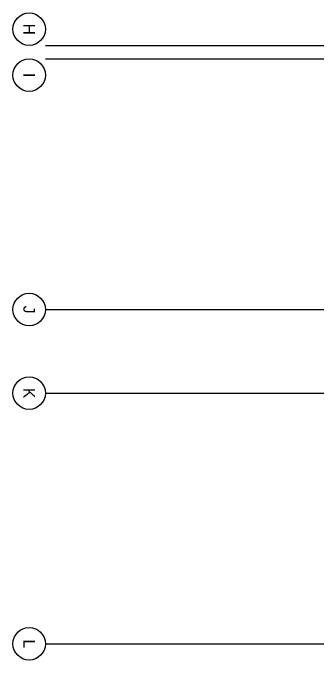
# Model space of a CAD drawing. Header units: millimetres. Extents: x -10134 to 185601, y -10232 to 93662.
# Drawn here: x 23249 to 29807, y 4771 to 18711 of the extents above; entities that cross this region are included whole.
import ezdxf
from ezdxf.enums import TextEntityAlignment as Align

# ---------------------------------------------------------------- set-up
doc = ezdxf.new("R2010")
doc.units = ezdxf.units.MM
doc.header["$LTSCALE"] = 100
doc.layers.add('AL$7A---_STRAMIEN', color=1, linetype='Continuous')
doc.styles.add('Tsfont40', font='TSfont40.shx')

msp = doc.modelspace()

# ---------------------------------------------------------------- linework, layer by layer
at = {"layer": 'AL$7A---_STRAMIEN'}
for p, q in [((23949, 18011), (55340, 18011)), ((23949, 17721), (55198, 17721)), ((23949, 12321), (55198, 12321)), ((23949, 10521), (55198, 10521)), ((23949, 5121), (55198, 5121))]:
    msp.add_line(p, q, dxfattribs=at)
for centre in [(23599, 18361), (23599, 17371), (23599, 12321), (23599, 10521), (23599, 5121)]:
    msp.add_circle(centre, 350, dxfattribs=at)

# ---------------------------------------------------------------- texts
at = {"layer": 'AL$7A---_STRAMIEN', "style": 'Tsfont40'}
for s, p in [('H', (23599, 18361)), ('I', (23599, 17371)), ('J', (23599, 12321)), ('K', (23599, 10521)), ('L', (23599, 5121))]:
    msp.add_text(s, height=250, rotation=270, dxfattribs=at).set_placement(p, align=Align.MIDDLE_CENTER)

doc.saveas('drawing.dxf')
